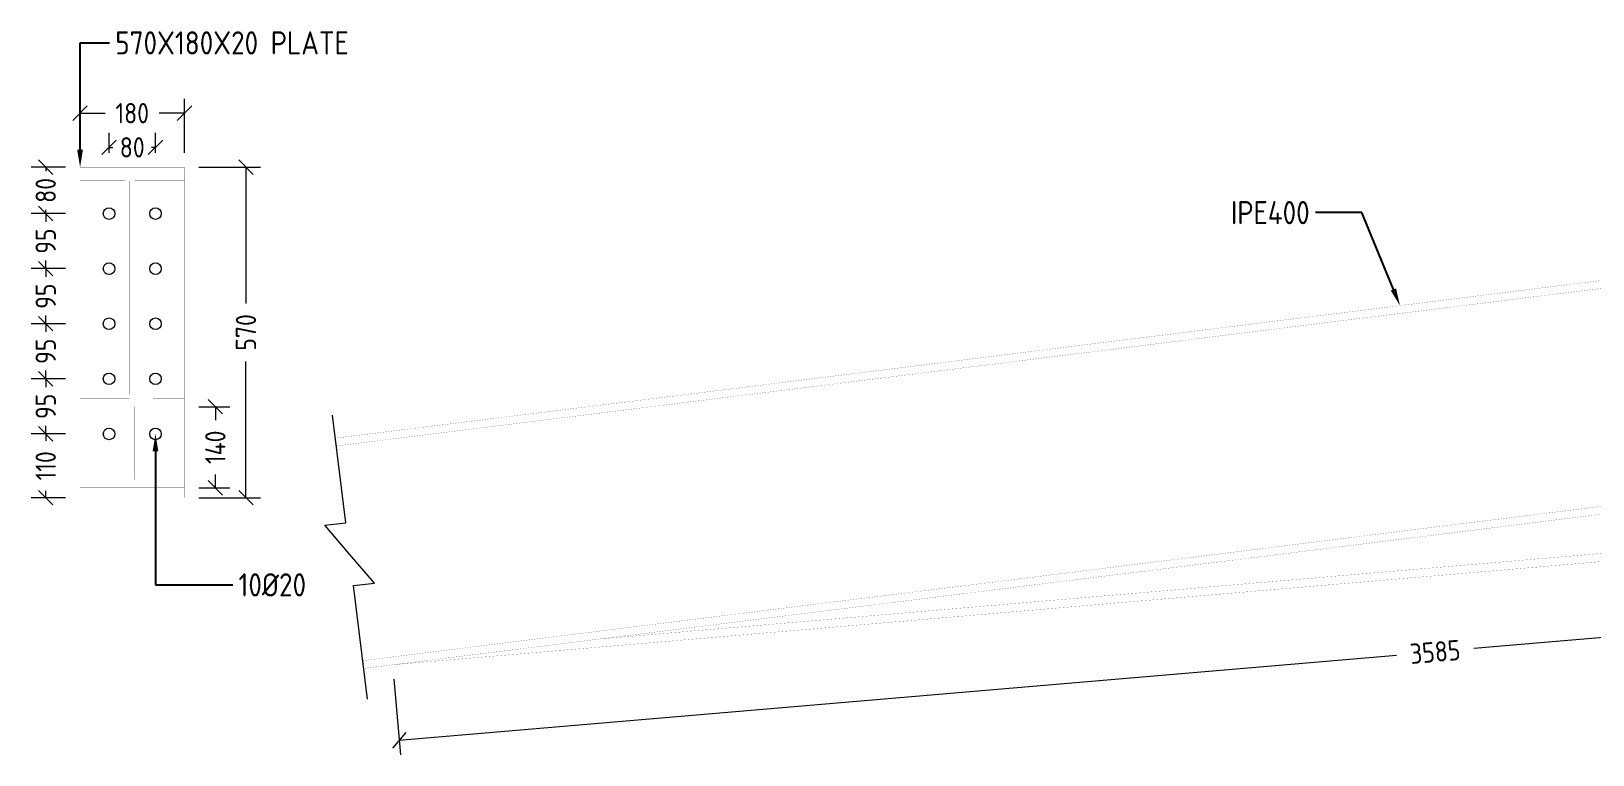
# Model space of a CAD drawing. Header units: millimetres. Extents: x -388065 to 2372687422, y -192755 to 667797.
# Drawn here: x 189936 to 192628, y 566612 to 567860 of the extents above; entities that cross this region are included whole.
import ezdxf
from ezdxf import colors
from ezdxf.entities.mleader import LeaderData, LeaderLine
from ezdxf.math import Vec2, Vec3

# ---------------------------------------------------------------- set-up
doc = ezdxf.new("R2010")
doc.units = ezdxf.units.MM
doc.linetypes.add('DASHDOTED', pattern=[110, 50, -25, 10, -25])
doc.layers.add('STR-DIM', color=1, linetype='Continuous', lineweight=9)
doc.layers.add('STR-STEEL_IN_SEC', color=6, linetype='Continuous', lineweight=15)
doc.styles.add('MINA_MM_LAYOUT', font='dim.shx', dxfattribs={"height": 250})
doc.styles.add('MINA_MM_STEEL_DETAIL', font='dim.shx', dxfattribs={"height": 35})
doc.dimstyles.new('MINA_MM_STEEL_DET', dxfattribs={"dimtxt": 35, "dimasz": 25, "dimexe": 25, "dimexo": 25, "dimgap": 5, "dimtad": 0, "dimdec": 0, "dimzin": 0, "dimdsep": 46, "dimtxsty": 'MINA_MM_STEEL_DETAIL', "dimblk": 'OBLIQUE', "dimcen": 0.09, "dimclrd": 256, "dimclre": 256, "dimclrt": 7, "dimadec": 0, "dimazin": 0, "dimtfac": 1, "dimtdec": 0, "dimtix": 1, "dimtofl": 0, "dimtmove": 0, "dimatfit": 0, "dimfxl": 1, "dimtolj": 1, "dimtzin": 0, "dimlwd": -1, "dimlwe": -1, "dimarcsym": 0})

# ---------------------------------------------------------------- blocks, each defined once
blk = doc.blocks.new('_OBLIQUE')
at = {"color": 0, "linetype": 'ByBlock'}
blk.add_line((-0.5, -0.5), (0.5, 0.5), dxfattribs=at)
blk = doc.blocks.new('*D2034')
at = {"layer": 'Defpoints', "color": 0, "ltscale": 0.1, "transparency": 16777216}
for p in [(190020.2, 567625.1), (189961, 567545.1), (190020.2, 567545.1)]:
    blk.add_point(p, dxfattribs=at)
at = {"layer": 'STR-DIM', "ltscale": 0.1, "transparency": 16777216}
for p, q in [((189995.2, 567625.1), (189936, 567625.1)), ((189961, 567625.1), (189961, 567618.4)), ((189995.2, 567545.1), (189936, 567545.1)), ((189961, 567545.1), (189961, 567551.7))]:
    blk.add_line(p, q, dxfattribs=at)
at = {"layer": 'STR-DIM', "ltscale": 0.1, "transparency": 16777216, "xscale": 25, "yscale": 25, "zscale": 25}
for p, rotation in [((189961, 567625.1), 90), ((189961, 567545.1), 270)]:
    blk.add_blockref('_OBLIQUE', p, dxfattribs=dict(at, rotation=rotation))
at = {"layer": 'STR-DIM', "color": 7, "ltscale": 0.1, "transparency": 16777216, "insert": (189961, 567585.1), "char_height": 35, "attachment_point": 5, "rotation": 90, "style": 'MINA_MM_STEEL_DETAIL'}
blk.add_mtext('\\A1;80', dxfattribs=at)
blk = doc.blocks.new('*D2035')
at = {"layer": 'Defpoints', "color": 0, "ltscale": 0.1, "transparency": 16777216}
for p in [(190020.2, 567545.1), (189961, 567450.1), (190020.2, 567450.1)]:
    blk.add_point(p, dxfattribs=at)
at = {"layer": 'STR-DIM', "ltscale": 0.1, "transparency": 16777216}
for p, q in [((189995.2, 567545.1), (189936, 567545.1)), ((189961, 567545.1), (189961, 567530.9)), ((189961, 567450.1), (189961, 567464.2)), ((189995.2, 567450.1), (189936, 567450.1))]:
    blk.add_line(p, q, dxfattribs=at)
at = {"layer": 'STR-DIM', "ltscale": 0.1, "transparency": 16777216, "xscale": 25, "yscale": 25, "zscale": 25}
for p, rotation in [((189961, 567545.1), 90), ((189961, 567450.1), 270)]:
    blk.add_blockref('_OBLIQUE', p, dxfattribs=dict(at, rotation=rotation))
at = {"layer": 'STR-DIM', "color": 7, "ltscale": 0.1, "transparency": 16777216, "insert": (189961, 567497.6), "char_height": 35, "attachment_point": 5, "rotation": 90, "style": 'MINA_MM_STEEL_DETAIL'}
blk.add_mtext('\\A1;95', dxfattribs=at)
blk = doc.blocks.new('*D2036')
at = {"layer": 'Defpoints', "color": 0, "ltscale": 0.1, "transparency": 16777216}
for p in [(190020.2, 567450.1), (189961, 567355.1), (190020.2, 567355.1)]:
    blk.add_point(p, dxfattribs=at)
at = {"layer": 'STR-DIM', "ltscale": 0.1, "transparency": 16777216}
for p, q in [((189995.2, 567450.1), (189936, 567450.1)), ((189961, 567450.1), (189961, 567435.9)), ((189995.2, 567355.1), (189936, 567355.1)), ((189961, 567355.1), (189961, 567369.2))]:
    blk.add_line(p, q, dxfattribs=at)
at = {"layer": 'STR-DIM', "ltscale": 0.1, "transparency": 16777216, "xscale": 25, "yscale": 25, "zscale": 25}
for p, rotation in [((189961, 567450.1), 90), ((189961, 567355.1), 270)]:
    blk.add_blockref('_OBLIQUE', p, dxfattribs=dict(at, rotation=rotation))
at = {"layer": 'STR-DIM', "color": 7, "ltscale": 0.1, "transparency": 16777216, "insert": (189961, 567402.6), "char_height": 35, "attachment_point": 5, "rotation": 90, "style": 'MINA_MM_STEEL_DETAIL'}
blk.add_mtext('\\A1;95', dxfattribs=at)
blk = doc.blocks.new('*D2037')
at = {"layer": 'Defpoints', "color": 0, "ltscale": 0.1, "transparency": 16777216}
for p in [(190020.2, 567355.1), (189961, 567260.1), (190020.2, 567260.1)]:
    blk.add_point(p, dxfattribs=at)
at = {"layer": 'STR-DIM', "ltscale": 0.1, "transparency": 16777216}
for p, q in [((189995.2, 567355.1), (189936, 567355.1)), ((189961, 567355.1), (189961, 567340.9)), ((189961, 567260.1), (189961, 567274.2)), ((189995.2, 567260.1), (189936, 567260.1))]:
    blk.add_line(p, q, dxfattribs=at)
at = {"layer": 'STR-DIM', "ltscale": 0.1, "transparency": 16777216, "xscale": 25, "yscale": 25, "zscale": 25}
for p, rotation in [((189961, 567355.1), 90), ((189961, 567260.1), 270)]:
    blk.add_blockref('_OBLIQUE', p, dxfattribs=dict(at, rotation=rotation))
at = {"layer": 'STR-DIM', "color": 7, "ltscale": 0.1, "transparency": 16777216, "insert": (189961, 567307.6), "char_height": 35, "attachment_point": 5, "rotation": 90, "style": 'MINA_MM_STEEL_DETAIL'}
blk.add_mtext('\\A1;95', dxfattribs=at)
blk = doc.blocks.new('*D2038')
at = {"layer": 'Defpoints', "color": 0, "ltscale": 0.1, "transparency": 16777216}
for p in [(190020.2, 567260.1), (189961, 567165.1), (190020.2, 567165.1)]:
    blk.add_point(p, dxfattribs=at)
at = {"layer": 'STR-DIM', "ltscale": 0.1, "transparency": 16777216}
for p, q in [((189995.2, 567260.1), (189936, 567260.1)), ((189961, 567260.1), (189961, 567245.9)), ((189995.2, 567165.1), (189936, 567165.1)), ((189961, 567165.1), (189961, 567179.2))]:
    blk.add_line(p, q, dxfattribs=at)
at = {"layer": 'STR-DIM', "ltscale": 0.1, "transparency": 16777216, "xscale": 25, "yscale": 25, "zscale": 25}
for p, rotation in [((189961, 567260.1), 90), ((189961, 567165.1), 270)]:
    blk.add_blockref('_OBLIQUE', p, dxfattribs=dict(at, rotation=rotation))
at = {"layer": 'STR-DIM', "color": 7, "ltscale": 0.1, "transparency": 16777216, "insert": (189961, 567212.6), "char_height": 35, "attachment_point": 5, "rotation": 90, "style": 'MINA_MM_STEEL_DETAIL'}
blk.add_mtext('\\A1;95', dxfattribs=at)
blk = doc.blocks.new('*D2039')
at = {"layer": 'Defpoints', "color": 0, "ltscale": 0.1, "transparency": 16777216}
for p in [(190020.2, 567165.1), (189961, 567055.1), (190020.2, 567055.1)]:
    blk.add_point(p, dxfattribs=at)
at = {"layer": 'STR-DIM', "ltscale": 0.1, "transparency": 16777216}
for p, q in [((189995.2, 567165.1), (189936, 567165.1)), ((189961, 567165.1), (189961, 567153.4)), ((189995.2, 567055.1), (189936, 567055.1)), ((189961, 567055.1), (189961, 567066.7))]:
    blk.add_line(p, q, dxfattribs=at)
at = {"layer": 'STR-DIM', "ltscale": 0.1, "transparency": 16777216, "xscale": 25, "yscale": 25, "zscale": 25}
for p, rotation in [((189961, 567165.1), 90), ((189961, 567055.1), 270)]:
    blk.add_blockref('_OBLIQUE', p, dxfattribs=dict(at, rotation=rotation))
at = {"layer": 'STR-DIM', "color": 7, "ltscale": 0.1, "transparency": 16777216, "insert": (189961, 567110.1), "char_height": 35, "attachment_point": 5, "rotation": 90, "style": 'MINA_MM_STEEL_DETAIL'}
blk.add_mtext('\\A1;110', dxfattribs=at)
blk = doc.blocks.new('*D2040')
at = {"layer": 'Defpoints', "color": 0, "ltscale": 0.1, "transparency": 16777216}
for p in [(190200.2, 567718.2), (190020.2, 567625.1), (190200.2, 567625.1)]:
    blk.add_point(p, dxfattribs=at)
at = {"layer": 'STR-DIM', "ltscale": 0.1, "transparency": 16777216}
for p, q in [((190020.2, 567650.1), (190020.2, 567743.2)), ((190200.2, 567650.1), (190200.2, 567743.2)), ((190020.2, 567718.2), (190063.6, 567718.2)), ((190200.2, 567718.2), (190156.9, 567718.2))]:
    blk.add_line(p, q, dxfattribs=at)
at = {"layer": 'STR-DIM', "ltscale": 0.1, "transparency": 16777216, "xscale": 25, "yscale": 25, "zscale": 25, "rotation": 180}
blk.add_blockref('_OBLIQUE', (190020.2, 567718.2), dxfattribs=at)
at = {"layer": 'STR-DIM', "ltscale": 0.1, "transparency": 16777216, "xscale": 25, "yscale": 25, "zscale": 25}
blk.add_blockref('_OBLIQUE', (190200.2, 567718.2), dxfattribs=at)
at = {"layer": 'STR-DIM', "color": 7, "ltscale": 0.1, "transparency": 16777216, "insert": (190110.2, 567718.2), "char_height": 35, "attachment_point": 5, "style": 'MINA_MM_STEEL_DETAIL'}
blk.add_mtext('\\A1;180', dxfattribs=at)
blk = doc.blocks.new('*D2041')
at = {"layer": 'Defpoints', "color": 0, "ltscale": 0.1, "transparency": 16777216}
for p in [(190150.2, 567659.3), (190070.2, 567625.1), (190150.2, 567625.1)]:
    blk.add_point(p, dxfattribs=at)
at = {"layer": 'STR-DIM', "ltscale": 0.1, "transparency": 16777216}
for p, q in [((190070.2, 567650.1), (190070.2, 567684.3)), ((190150.2, 567650.1), (190150.2, 567684.3)), ((190070.2, 567659.3), (190076.9, 567659.3)), ((190150.2, 567659.3), (190143.6, 567659.3))]:
    blk.add_line(p, q, dxfattribs=at)
at = {"layer": 'STR-DIM', "ltscale": 0.1, "transparency": 16777216, "xscale": 25, "yscale": 25, "zscale": 25, "rotation": 180}
blk.add_blockref('_OBLIQUE', (190070.2, 567659.3), dxfattribs=at)
at = {"layer": 'STR-DIM', "ltscale": 0.1, "transparency": 16777216, "xscale": 25, "yscale": 25, "zscale": 25}
blk.add_blockref('_OBLIQUE', (190150.2, 567659.3), dxfattribs=at)
at = {"layer": 'STR-DIM', "color": 7, "ltscale": 0.1, "transparency": 16777216, "insert": (190110.2, 567659.3), "char_height": 35, "attachment_point": 5, "style": 'MINA_MM_STEEL_DETAIL'}
blk.add_mtext('\\A1;80', dxfattribs=at)
blk = doc.blocks.new('*D2043')
at = {"layer": 'Defpoints', "color": 0, "ltscale": 0.1, "transparency": 16777216}
for p in [(194131.8, 567072), (190559.4, 566767), (190570.5, 566636.7)]:
    blk.add_point(p, dxfattribs=at)
at = {"layer": 'STR-DIM', "ltscale": 0.1, "transparency": 16777216}
for p, q in [((194133.9, 567047.1), (194145, 566916.7)), ((194142.9, 566941.6), (192423.1, 566794.8)), ((190570.5, 566636.7), (192290.3, 566783.5)), ((190561.5, 566742.1), (190572.6, 566611.8))]:
    blk.add_line(p, q, dxfattribs=at)
at = {"layer": 'STR-DIM', "ltscale": 0.1, "transparency": 16777216, "xscale": 25, "yscale": 25, "zscale": 25}
for p, rotation in [((194142.9, 566941.6), 4.879391294612382), ((190570.5, 566636.7), 184.8793912946124)]:
    blk.add_blockref('_OBLIQUE', p, dxfattribs=dict(at, rotation=rotation))
at = {"layer": 'STR-DIM', "color": 7, "ltscale": 0.1, "transparency": 16777216, "insert": (192356.7, 566789.2), "char_height": 35, "attachment_point": 5, "rotation": 4.8794, "style": 'MINA_MM_STEEL_DETAIL'}
blk.add_mtext('\\A1;3585', dxfattribs=at)
blk = doc.blocks.new('*D2044')
at = {"layer": 'Defpoints', "color": 0, "ltscale": 0.1, "transparency": 16777216}
for p in [(190200.2, 567212), (190200.2, 567072), (190253.5, 567072)]:
    blk.add_point(p, dxfattribs=at)
at = {"layer": 'STR-DIM', "ltscale": 0.1, "transparency": 16777216}
for p, q in [((190225.2, 567212), (190278.5, 567212)), ((190253.5, 567212), (190253.5, 567188.7)), ((190253.5, 567072), (190253.5, 567095.3)), ((190225.2, 567072), (190278.5, 567072))]:
    blk.add_line(p, q, dxfattribs=at)
at = {"layer": 'STR-DIM', "ltscale": 0.1, "transparency": 16777216, "xscale": 25, "yscale": 25, "zscale": 25}
for p, rotation in [((190253.5, 567212), 90), ((190253.5, 567072), 270)]:
    blk.add_blockref('_OBLIQUE', p, dxfattribs=dict(at, rotation=rotation))
at = {"layer": 'STR-DIM', "color": 7, "ltscale": 0.1, "transparency": 16777216, "insert": (190253.5, 567142), "char_height": 35, "attachment_point": 5, "rotation": 90, "style": 'MINA_MM_STEEL_DETAIL'}
blk.add_mtext('\\A1;140', dxfattribs=at)
blk = doc.blocks.new('*D2045')
at = {"layer": 'Defpoints', "color": 0, "ltscale": 0.1, "transparency": 16777216}
for p in [(190200.2, 567625.1), (190200.2, 567055.1), (190306.3, 567055.1)]:
    blk.add_point(p, dxfattribs=at)
at = {"layer": 'STR-DIM', "ltscale": 0.1, "transparency": 16777216}
for p, q in [((190225.2, 567625.1), (190331.3, 567625.1)), ((190306.3, 567625.1), (190306.3, 567390.1)), ((190306.3, 567055.1), (190306.3, 567290.1)), ((190225.2, 567055.1), (190331.3, 567055.1))]:
    blk.add_line(p, q, dxfattribs=at)
at = {"layer": 'STR-DIM', "ltscale": 0.1, "transparency": 16777216, "xscale": 25, "yscale": 25, "zscale": 25}
for p, rotation in [((190306.3, 567625.1), 90), ((190306.3, 567055.1), 270)]:
    blk.add_blockref('_OBLIQUE', p, dxfattribs=dict(at, rotation=rotation))
at = {"layer": 'STR-DIM', "color": 7, "ltscale": 0.1, "transparency": 16777216, "insert": (190306.3, 567340.1), "char_height": 35, "attachment_point": 5, "rotation": 90, "style": 'MINA_MM_STEEL_DETAIL'}
blk.add_mtext('\\A1;570', dxfattribs=at)

msp = doc.modelspace()

# ---------------------------------------------------------------- linework, layer by layer
at = {"layer": 'STR-DIM', "color": 0, "ltscale": 0.1}
msp.add_lwpolyline([(190515.6858, 566707.7825), (190491.6639, 566903.4251), (190527.9663, 566907.8825), (190485.0028, 566957.6749), (190442.0394, 567007.4673), (190478.3418, 567011.9247), (190455.5664, 567197.4151)], dxfattribs=at)
at = {"layer": 'STR-STEEL_IN_SEC', "const_width": 0.2}
for points in [[(190020.2404, 567625.0667), (190020.2404, 567055.0667)], [(190020.2404, 567625.0667), (190200.2404, 567625.0667)], [(190200.2404, 567055.0667), (190200.2404, 567625.0667)], [(190020.2404, 567615.0667), (190020.2404, 567601.462)], [(190020.2404, 567601.462), (190020.2404, 567615.0667)], [(190020.2404, 567601.462), (190020.2404, 567601.462)], [(190020.2404, 567601.462), (190020.2404, 567601.462)], [(190105.9404, 567601.462), (190105.9404, 567601.462)], [(190105.9404, 567601.462), (190105.9404, 567601.462)], [(190114.5404, 567601.462), (190114.5404, 567601.462)], [(190114.5404, 567601.462), (190200.2404, 567601.462)], [(190200.2404, 567601.462), (190114.5404, 567601.462)], [(190114.5404, 567601.462), (190114.5404, 567601.462)], [(190200.2404, 567601.462), (190200.2404, 567615.0667)], [(190200.2404, 567615.0667), (190200.2404, 567601.462)], [(190200.2404, 567615.0667), (190200.2404, 567615.0667)], [(190200.2404, 567601.462), (190200.2404, 567601.462)], [(190200.2404, 567601.462), (190200.2404, 567601.462)], [(194131.8686, 567615.0667), (190460.2404, 567157.7412)], [(194131.8656, 567601.462), (190461.909, 567144.3447)], [(190105.9404, 567225.5695), (190020.2404, 567225.5695)], [(190020.2404, 567225.5695), (190020.2404, 567225.5695)], [(190020.2404, 567225.5695), (190020.2404, 567211.9648)], [(190020.2404, 567211.9648), (190020.2404, 567225.5695)], [(190020.2404, 567225.5695), (190020.2404, 567225.5695)], [(190020.2404, 567225.5695), (190105.9404, 567225.5695)], [(190105.9404, 567225.5695), (190105.9404, 567225.5695)], [(190105.9404, 567225.5695), (190105.9404, 567225.5695)], [(190114.5404, 567225.5695), (190114.5404, 567225.5695)], [(190114.5404, 567225.5695), (190114.5404, 567225.5695)], [(190200.2404, 567211.9648), (190200.2404, 567225.5695)], [(190200.2404, 567225.5695), (190200.2404, 567225.5695)], [(190200.2404, 567225.5695), (190200.2404, 567225.5695)], [(190200.2404, 567225.5695), (190200.2404, 567211.9648)], [(194131.7836, 567225.5695), (190508.0124, 566774.2049)], [(190114.7404, 567211.9648), (190105.7404, 567211.9648)], [(190105.7404, 567211.9648), (190105.7404, 567086.016)], [(190105.7404, 567086.016), (190105.7404, 567211.9648)], [(190105.7404, 567211.9648), (190114.7404, 567211.9648)], [(190114.7404, 567086.016), (190114.7404, 567211.9648)], [(190114.7404, 567211.9648), (190114.7404, 567086.016)], [(190200.2404, 567211.9648), (190200.2404, 567211.9648)], [(194131.7806, 567211.9648), (190509.681, 566760.8084)], [(190105.7404, 567086.016), (190020.2404, 567086.016)], [(190020.2404, 567086.016), (190020.2404, 567071.9648)], [(190020.2404, 567071.9648), (190020.2404, 567086.016)], [(190020.2404, 567086.016), (190105.7404, 567086.016)], [(190200.2404, 567086.016), (190114.7404, 567086.016)], [(190114.7404, 567086.016), (190200.2404, 567086.016)], [(190200.2404, 567071.9648), (190200.2404, 567086.016)], [(190200.2404, 567086.016), (190200.2404, 567071.9648)], [(194131.7531, 567086.016), (190917.9312, 566811.6587)], [(194131.7531, 567086.016), (190917.9312, 566811.6587)], [(194131.7531, 567086.016), (190917.9312, 566811.6587)], [(194131.7531, 567086.016), (190917.9312, 566811.6587)], [(190200.2404, 567072.016), (190020.2404, 567072.016)], [(190200.2404, 567055.0667), (190020.2404, 567055.0667)], [(194131.7501, 567071.9648), (190559.3856, 566766.9995)], [(194131.7501, 567071.9648), (190559.3856, 566766.9995)]]:
    msp.add_lwpolyline(points, dxfattribs=at)
at = {"layer": 'STR-STEEL_IN_SEC'}
for points in [[(190020.2404, 567615.0667, 0.2, 0.2, 0), (190200.2404, 567615.0667, 0.2, 0.2, 0)], [(190105.9404, 567601.462, 0.2, 0.2, 0), (190020.2404, 567601.462, 0.2, 0.2, 0)], [(190105.9404, 567225.5695, 0.2, 0.2, 0), (190105.9404, 567601.462, 0.2, 0.2, 0)], [(190114.5404, 567601.462, 0.2, 0.2, 0), (190114.5404, 567225.5695, 0.2, 0.2, 0)], [(190114.5404, 567225.5695, 0.2, 0.2, 0), (190200.2404, 567225.5695, 0.2, 0.2, 0)], [(190200.2404, 567211.9648, 0.2, 0.2, 0), (190020.2404, 567211.9648, 0.2, 0.2, 0)]]:
    msp.add_lwpolyline(points, format="xyseb", close=True, dxfattribs=at)
at = {"layer": 'STR-STEEL_IN_SEC', "linetype": 'DASHDOTED', "const_width": 0.2}
msp.add_lwpolyline([(190461.909, 567144.3447), (190460.2404, 567157.7412)], dxfattribs=at)
at = {"layer": 'STR-STEEL_IN_SEC'}
for centre in [(190070.2404, 567545.0667), (190150.2404, 567545.0667), (190070.2404, 567450.0667), (190150.2404, 567450.0667), (190070.2404, 567355.0667), (190150.2404, 567355.0667), (190070.2404, 567260.0667), (190150.2404, 567260.0667), (190070.2404, 567165.0667), (190150.2404, 567165.0667)]:
    msp.add_circle(centre, 10, dxfattribs=at)

# ---------------------------------------------------------------- dimensions: what is measured, and where the dimension line sits
at = {"layer": 'STR-DIM', "ltscale": 0.1}
for base, p1, p2, picture, middle in [((190200.2404, 567718.2358), (190020.2404, 567625.0667), (190200.2404, 567625.0667), '*D2040', (190110.2404, 567718.2358)), ((190150.2404, 567659.3245), (190070.2404, 567625.0667), (190150.2404, 567625.0667), '*D2041', (190110.2404, 567659.3245))]:
    dim = msp.add_linear_dim(base=base, p1=p1, p2=p2, dimstyle='MINA_MM_STEEL_DET', dxfattribs=at)
    dim.commit()
    dim.dimension.update_dxf_attribs({"geometry": picture, "text_midpoint": middle})
for base, p1, p2, picture, middle in [((189961.0241, 567545.0667), (190020.2404, 567625.0667), (190020.2404, 567545.0667), '*D2034', (189961.0241, 567585.0667)), ((190306.3171, 567055.0667), (190200.2404, 567625.0667), (190200.2404, 567055.0667), '*D2045', (190306.3171, 567340.0667))]:
    dim = msp.add_linear_dim(base=base, p1=p1, p2=p2, angle=90, dimstyle='MINA_MM_STEEL_DET', dxfattribs=at)
    dim.commit()
    dim.dimension.update_dxf_attribs({"geometry": picture, "text_midpoint": middle})
for base, p1, p2, picture, middle in [((189961.0241, 567450.0667), (190020.2404, 567545.0667), (190020.2404, 567450.0667), '*D2035', (189961.0241, 567497.5667)), ((189961.0241, 567355.0667), (190020.2404, 567450.0667), (190020.2404, 567355.0667), '*D2036', (189961.0241, 567402.5667)), ((189961.0241, 567260.0667), (190020.2404, 567355.0667), (190020.2404, 567260.0667), '*D2037', (189961.0241, 567307.5667)), ((189961.0241, 567165.0667), (190020.2404, 567260.0667), (190020.2404, 567165.0667), '*D2038', (189961.0241, 567212.5667)), ((190253.464, 567072.016), (190200.2404, 567211.9648), (190200.2404, 567072.016), '*D2044', (190253.464, 567141.9904)), ((189961.0241, 567055.0667), (190020.2404, 567165.0667), (190020.2404, 567055.0667), '*D2039', (189961.0241, 567110.0667))]:
    dim = msp.add_linear_dim(base=base, p1=p1, p2=p2, angle=90, dimstyle='MINA_MM_STEEL_DET', override={"dimtmove": 1}, dxfattribs=at)
    dim.commit()
    dim.dimension.update_dxf_attribs({"geometry": picture, "text_midpoint": middle})
dim = msp.add_aligned_dim(p1=(194131.7501, 567071.9648), p2=(190559.3856, 566766.9995), distance=130.8005, dimstyle='MINA_MM_STEEL_DET', dxfattribs=at)
dim.commit()
dim.dimension.update_dxf_attribs({"geometry": '*D2043', "text_midpoint": (192356.6936, 566789.1557)})

# ---------------------------------------------------------------- leaders
ml = msp.add_multileader_mtext('Standard', dxfattribs=at)
ml.set_content('570X180X20 PLATE', color=7, style='MINA_MM_LAYOUT')
ml.set_leader_properties(linetype='ByLayer')
ml.build(insert=Vec2(0, 0))
ml.multileader.update_dxf_attribs({"text_right_attachment_type": 6, "dogleg_length": 0.36, "arrow_head_size": 30})
ctx = ml.context
ctx.base_point, ctx.char_height, ctx.arrow_head_size, ctx.landing_gap_size, ctx.plane_origin = Vec3(190070.955, 567839.4163), 40, 30, 10, Vec3(190020.2404, 567045.0667)
ctx.right_attachment = 6
notes = []
notes.append((ctx, [(0, (1, 1, 0), (190020.2404, 567839.4163), (1, 0), 50.7146, [(0, [(190020.2404, 567625.0667)], 0, [])])]))
ctx.mtext.insert, ctx.mtext.flow_direction = Vec3(190080.955, 567859.4163), 5
ml = msp.add_multileader_mtext('Standard', dxfattribs=at)
ml.set_content('IPE400', color=7, style='MINA_MM_LAYOUT')
ml.set_leader_properties(linetype='ByLayer')
ml.build(insert=Vec2(0, 0))
ml.multileader.update_dxf_attribs({"text_right_attachment_type": 2, "dogleg_length": 0.36, "arrow_head_size": 30})
ctx = ml.context
ctx.base_point, ctx.char_height, ctx.arrow_head_size, ctx.landing_gap_size, ctx.plane_origin = Vec3(191936.1145, 567546.7244), 40, 30, 10, Vec3(192280.0545, 567281.3039)
ctx.right_attachment, ctx.text_align_type = 2, 2
notes.append((ctx, [(1, (1, 1, 0), (192230.4377, 567546.7244), (-1, 0), 80.0374, [(0, [(192296.0545, 567386.4039)], 0, [])])]))
ctx.mtext.insert, ctx.mtext.alignment, ctx.mtext.flow_direction = Vec3(192140.4002, 567566.7244), 3, 5
ml = msp.add_multileader_mtext('Standard', dxfattribs=at)
ml.set_content('10{\\A1;%%C}20', color=7, style='MINA_MM_LAYOUT')
ml.set_leader_properties(linetype='ByLayer')
ml.build(insert=Vec2(0, 0))
ml.multileader.update_dxf_attribs({"text_right_attachment_type": 6, "dogleg_length": 0.36, "arrow_head_size": 30})
ctx = ml.context
ctx.base_point, ctx.char_height, ctx.arrow_head_size, ctx.landing_gap_size, ctx.plane_origin = Vec3(190283.3835, 566904.7514), 40, 30, 10, Vec3(190150.2404, 567155.0667)
ctx.right_attachment = 6
notes.append((ctx, [(0, (1, 1, 0), (190150.2404, 566904.7514), (1, 0), 133.1431, [(0, [(190150.2404, 567165.0667)], 0, [])])]))
ctx.mtext.insert, ctx.mtext.flow_direction = Vec3(190293.3835, 566924.7514), 5
for ctx, leaders in notes:
    for number, flags, end, landing, length, lines in leaders:
        leader = LeaderData()
        leader.index, (leader.has_last_leader_line, leader.has_dogleg_vector, leader.attachment_direction) = number, flags
        leader.last_leader_point, leader.dogleg_vector, leader.dogleg_length = Vec3(end), Vec3(landing), length
        for number, points, colour, breaks in lines:
            line = LeaderLine()
            line.index, line.vertices, line.color, line.breaks = number, Vec3.list(points), colors.encode_raw_color(colour), breaks
            leader.lines.append(line)
        ctx.leaders.append(leader)

doc.saveas('drawing.dxf')
